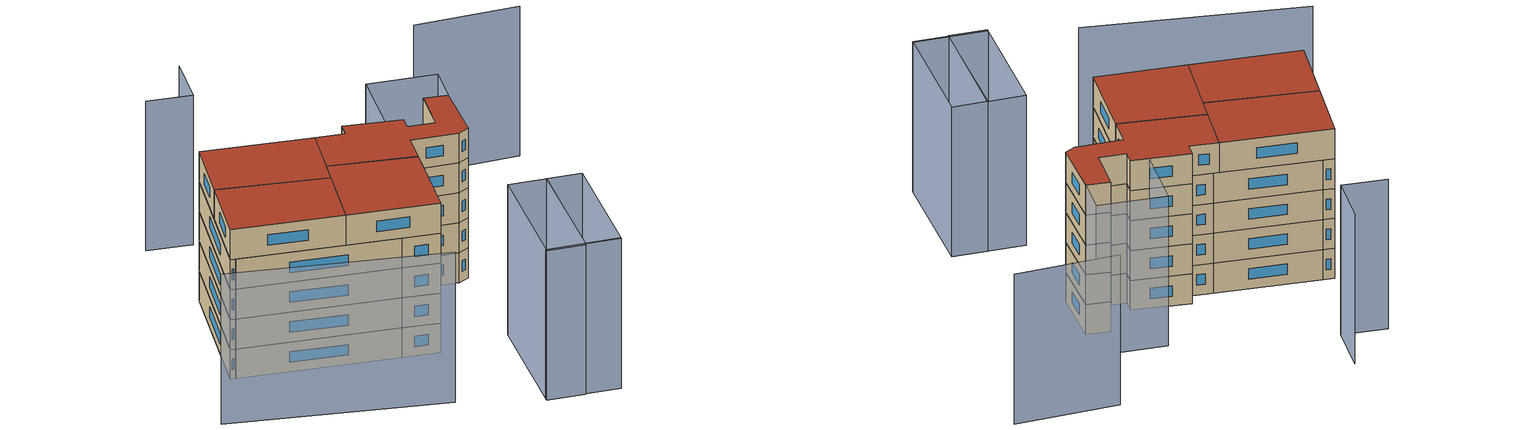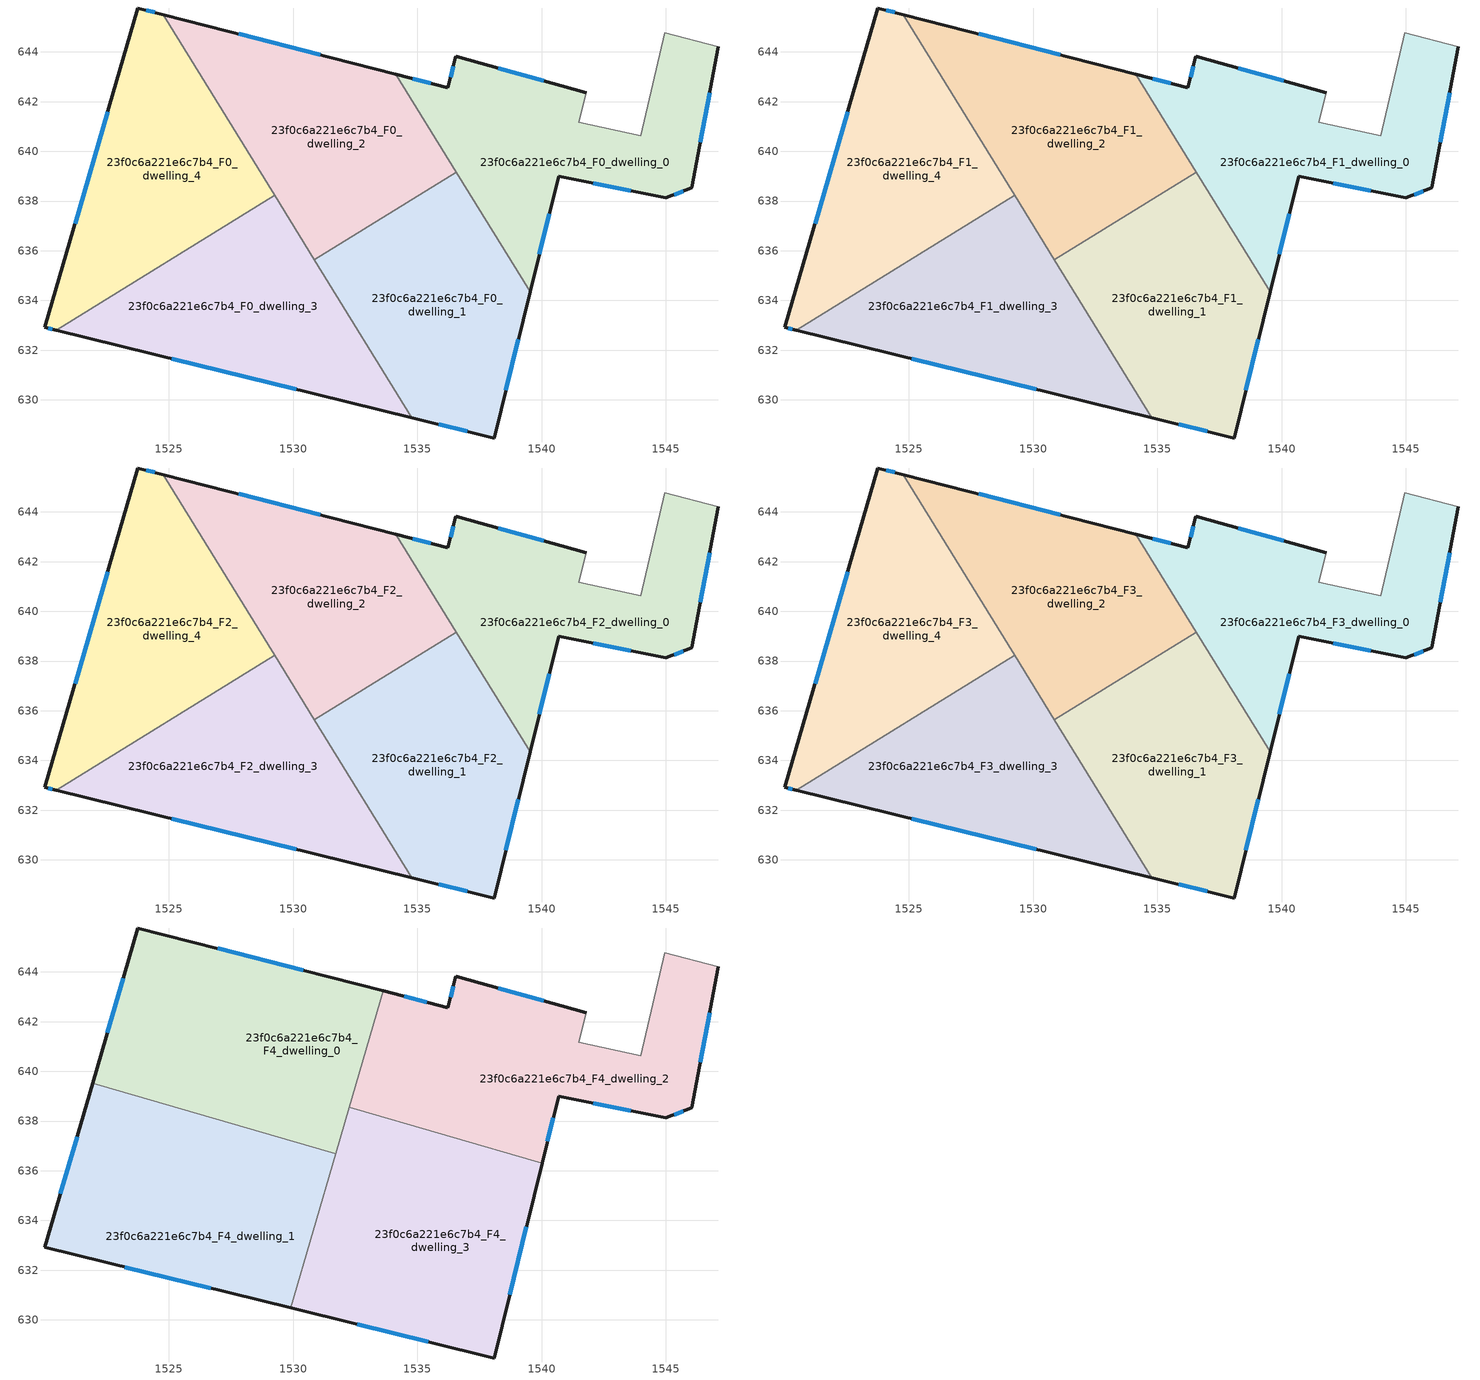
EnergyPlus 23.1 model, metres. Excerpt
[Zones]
23f0c6a221e6c7b4_F0_dwelling_0
 floor ground (EU_floor_Construction): 1547.11,644.2 1546.04,638.53 1544.99,638.13 1540.68,639.01 1539.54,634.35 1534.13,643.11 1536.23,642.57 1536.55,643.83 1541.8,642.36 1541.51,641.18 1543.99,640.62 1544.95,644.77 z0
 wall outside (EU_wall_Construction): 1539.54,634.35 1540.68,639.01 1544.99,638.13 1546.04,638.53 1547.11,644.2 / 1541.8,642.36 1536.55,643.83 1536.23,642.57 1534.13,643.11 z0:3
 wall adiabatic (EU_wall_Construction): 1547.11,644.2 1544.95,644.77 1543.99,640.62 1541.51,641.18 1541.8,642.36 z0:3
 wall to 23f0c6a221e6c7b4_F0_dwelling_1 (EU_wall_Construction): 1536.57,639.16 1539.54,634.35 z0:3
 wall to 23f0c6a221e6c7b4_F0_dwelling_2 (EU_wall_Construction): 1534.13,643.11 1536.56,639.16 z0:3
 window (EU_Window_Construction): 1546.39,640.37 1546.76,642.36 / 1545.33,638.26 1545.7,638.4 / 1542.08,638.72 1543.59,638.41 / 1539.91,635.86 1540.31,637.49 / 1535.55,642.74 1534.82,642.93 / 1536.45,643.42 1536.34,642.98 / 1540.09,642.84 1538.26,643.35 z0.98:2.02
23f0c6a221e6c7b4_F0_dwelling_1
 floor ground (EU_floor_Construction): 1536.56,639.16 1539.54,634.35 1538.09,628.47 1534.79,629.28 1530.86,635.64 z0
 wall outside (EU_wall_Construction): 1534.79,629.28 1538.09,628.47 1539.54,634.35 z0:3
 wall to 23f0c6a221e6c7b4_F0_dwelling_2 (EU_wall_Construction): 1536.56,639.16 1530.86,635.64 z0:3
 wall to 23f0c6a221e6c7b4_F0_dwelling_3 (EU_wall_Construction): 1530.86,635.64 1534.79,629.28 z0:3
 window (EU_Window_Construction): 1538.56,630.38 1539.07,632.43 / 1535.86,629.02 1537.02,628.73 z0.98:2.02
23f0c6a221e6c7b4_F0_dwelling_2
 floor ground (EU_floor_Construction): 1534.13,643.11 1536.56,639.16 1530.86,635.64 1524.78,645.5 z0
 wall outside (EU_wall_Construction): 1534.13,643.11 1524.78,645.5 z0:3
 wall to 23f0c6a221e6c7b4_F0_dwelling_4 (EU_wall_Construction): 1524.78,645.5 1529.26,638.23 z0:3
 wall to 23f0c6a221e6c7b4_F0_dwelling_3 (EU_wall_Construction): 1529.26,638.23 1530.86,635.65 z0:3
 window (EU_Window_Construction): 1531.09,643.89 1527.82,644.72 z0.98:2.02
23f0c6a221e6c7b4_F0_dwelling_3
 floor ground (EU_floor_Construction): 1529.26,638.23 1534.79,629.28 1520.47,632.81 z0
 wall outside (EU_wall_Construction): 1520.47,632.81 1534.79,629.28 z0:3
 wall to 23f0c6a221e6c7b4_F0_dwelling_4 (EU_wall_Construction): 1529.26,638.23 1520.47,632.81 z0:3
 window (EU_Window_Construction): 1525.12,631.66 1530.13,630.43 z0.98:2.02
23f0c6a221e6c7b4_F0_dwelling_4
 floor ground (EU_floor_Construction): 1524.78,645.5 1529.26,638.23 1520.47,632.81 1520.01,632.92 1523.75,645.77 z0
 wall outside (EU_wall_Construction): 1524.78,645.5 1523.75,645.77 1520.01,632.92 1520.47,632.81 z0:3
 window (EU_Window_Construction): 1520.16,632.88 1520.32,632.84 / 1522.54,641.59 1521.23,637.1 / 1524.44,645.59 1524.09,645.68 z0.98:2.02
23f0c6a221e6c7b4_F1_dwelling_0
 floor to 23f0c6a221e6c7b4_F0_dwelling_0 (EU_floor_Construction): 1547.11,644.2 1546.04,638.53 1544.99,638.13 1540.68,639.01 1539.54,634.35 1534.13,643.11 1536.23,642.57 1536.55,643.83 1541.8,642.36 1541.51,641.18 1543.99,640.62 1544.95,644.77 z3
 wall outside (EU_wall_Construction): 1539.54,634.35 1540.68,639.01 1544.99,638.13 1546.04,638.53 1547.11,644.2 / 1541.8,642.36 1536.55,643.83 1536.23,642.57 1534.13,643.11 z3:6
 wall adiabatic (EU_wall_Construction): 1547.11,644.2 1544.95,644.77 1543.99,640.62 1541.51,641.18 1541.8,642.36 z3:6
 wall to 23f0c6a221e6c7b4_F1_dwelling_1 (EU_wall_Construction): 1536.57,639.16 1539.54,634.35 z3:6
 wall to 23f0c6a221e6c7b4_F1_dwelling_2 (EU_wall_Construction): 1534.13,643.11 1536.56,639.16 z3:6
 window (EU_Window_Construction): 1546.39,640.37 1546.76,642.36 / 1545.33,638.26 1545.7,638.4 / 1542.08,638.72 1543.59,638.41 / 1539.91,635.86 1540.31,637.49 / 1535.55,642.74 1534.82,642.93 / 1536.45,643.42 1536.34,642.98 / 1540.09,642.84 1538.26,643.35 z3.98:5.02
23f0c6a221e6c7b4_F1_dwelling_1
 floor to 23f0c6a221e6c7b4_F0_dwelling_1 (EU_floor_Construction): 1536.56,639.16 1539.54,634.35 1538.09,628.47 1534.79,629.28 1530.86,635.64 z3
 wall outside (EU_wall_Construction): 1534.79,629.28 1538.09,628.47 1539.54,634.35 z3:6
 wall to 23f0c6a221e6c7b4_F1_dwelling_2 (EU_wall_Construction): 1536.56,639.16 1530.86,635.64 z3:6
 wall to 23f0c6a221e6c7b4_F1_dwelling_3 (EU_wall_Construction): 1530.86,635.64 1534.79,629.28 z3:6
 window (EU_Window_Construction): 1538.56,630.38 1539.07,632.43 / 1535.86,629.02 1537.02,628.73 z3.98:5.02
23f0c6a221e6c7b4_F1_dwelling_2
 floor to 23f0c6a221e6c7b4_F0_dwelling_2 (EU_floor_Construction): 1534.13,643.11 1536.56,639.16 1530.86,635.64 1524.78,645.5 z3
 wall outside (EU_wall_Construction): 1534.13,643.11 1524.78,645.5 z3:6
 wall to 23f0c6a221e6c7b4_F1_dwelling_4 (EU_wall_Construction): 1524.78,645.5 1529.26,638.23 z3:6
 wall to 23f0c6a221e6c7b4_F1_dwelling_3 (EU_wall_Construction): 1529.26,638.23 1530.86,635.65 z3:6
 window (EU_Window_Construction): 1531.09,643.89 1527.82,644.72 z3.98:5.02
23f0c6a221e6c7b4_F1_dwelling_3
 floor to 23f0c6a221e6c7b4_F0_dwelling_3 (EU_floor_Construction): 1529.26,638.23 1534.79,629.28 1520.47,632.81 z3
 wall outside (EU_wall_Construction): 1520.47,632.81 1534.79,629.28 z3:6
 wall to 23f0c6a221e6c7b4_F1_dwelling_4 (EU_wall_Construction): 1529.26,638.23 1520.47,632.81 z3:6
 window (EU_Window_Construction): 1525.12,631.66 1530.13,630.43 z3.98:5.02
23f0c6a221e6c7b4_F1_dwelling_4
 floor to 23f0c6a221e6c7b4_F0_dwelling_4 (EU_floor_Construction): 1524.78,645.5 1529.26,638.23 1520.47,632.81 1520.01,632.92 1523.75,645.77 z3
 wall outside (EU_wall_Construction): 1524.78,645.5 1523.75,645.77 1520.01,632.92 1520.47,632.81 z3:6
 window (EU_Window_Construction): 1520.16,632.88 1520.32,632.84 / 1522.54,641.59 1521.23,637.1 / 1524.44,645.59 1524.09,645.68 z3.98:5.02
23f0c6a221e6c7b4_F2_dwelling_0
 floor to 23f0c6a221e6c7b4_F1_dwelling_0 (EU_floor_Construction): 1547.11,644.2 1546.04,638.53 1544.99,638.13 1540.68,639.01 1539.54,634.35 1534.13,643.11 1536.23,642.57 1536.55,643.83 1541.8,642.36 1541.51,641.18 1543.99,640.62 1544.95,644.77 z6
 wall outside (EU_wall_Construction): 1539.54,634.35 1540.68,639.01 1544.99,638.13 1546.04,638.53 1547.11,644.2 / 1541.8,642.36 1536.55,643.83 1536.23,642.57 1534.13,643.11 z6:9
 wall adiabatic (EU_wall_Construction): 1547.11,644.2 1544.95,644.77 1543.99,640.62 1541.51,641.18 1541.8,642.36 z6:9
 wall to 23f0c6a221e6c7b4_F2_dwelling_1 (EU_wall_Construction): 1536.57,639.16 1539.54,634.35 z6:9
 wall to 23f0c6a221e6c7b4_F2_dwelling_2 (EU_wall_Construction): 1534.13,643.11 1536.56,639.16 z6:9
 window (EU_Window_Construction): 1546.39,640.37 1546.76,642.36 / 1545.33,638.26 1545.7,638.4 / 1542.08,638.72 1543.59,638.41 / 1539.91,635.86 1540.31,637.49 / 1535.55,642.74 1534.82,642.93 / 1536.45,643.42 1536.34,642.98 / 1540.09,642.84 1538.26,643.35 z6.98:8.02
23f0c6a221e6c7b4_F2_dwelling_1
 floor to 23f0c6a221e6c7b4_F1_dwelling_1 (EU_floor_Construction): 1536.56,639.16 1539.54,634.35 1538.09,628.47 1534.79,629.28 1530.86,635.64 z6
 wall outside (EU_wall_Construction): 1534.79,629.28 1538.09,628.47 1539.54,634.35 z6:9
 wall to 23f0c6a221e6c7b4_F2_dwelling_2 (EU_wall_Construction): 1536.56,639.16 1530.86,635.64 z6:9
 wall to 23f0c6a221e6c7b4_F2_dwelling_3 (EU_wall_Construction): 1530.86,635.64 1534.79,629.28 z6:9
 window (EU_Window_Construction): 1538.56,630.38 1539.07,632.43 / 1535.86,629.02 1537.02,628.73 z6.98:8.02
23f0c6a221e6c7b4_F2_dwelling_2
 floor to 23f0c6a221e6c7b4_F1_dwelling_2 (EU_floor_Construction): 1534.13,643.11 1536.56,639.16 1530.86,635.64 1524.78,645.5 z6
 wall outside (EU_wall_Construction): 1534.13,643.11 1524.78,645.5 z6:9
 wall to 23f0c6a221e6c7b4_F2_dwelling_4 (EU_wall_Construction): 1524.78,645.5 1529.26,638.23 z6:9
 wall to 23f0c6a221e6c7b4_F2_dwelling_3 (EU_wall_Construction): 1529.26,638.23 1530.86,635.65 z6:9
 window (EU_Window_Construction): 1531.09,643.89 1527.82,644.72 z6.98:8.02
23f0c6a221e6c7b4_F2_dwelling_3
 floor to 23f0c6a221e6c7b4_F1_dwelling_3 (EU_floor_Construction): 1529.26,638.23 1534.79,629.28 1520.47,632.81 z6
 wall outside (EU_wall_Construction): 1520.47,632.81 1534.79,629.28 z6:9
 wall to 23f0c6a221e6c7b4_F2_dwelling_4 (EU_wall_Construction): 1529.26,638.23 1520.47,632.81 z6:9
 window (EU_Window_Construction): 1525.12,631.66 1530.13,630.43 z6.98:8.02
23f0c6a221e6c7b4_F2_dwelling_4
 floor to 23f0c6a221e6c7b4_F1_dwelling_4 (EU_floor_Construction): 1524.78,645.5 1529.26,638.23 1520.47,632.81 1520.01,632.92 1523.75,645.77 z6
 wall outside (EU_wall_Construction): 1524.78,645.5 1523.75,645.77 1520.01,632.92 1520.47,632.81 z6:9
 window (EU_Window_Construction): 1520.16,632.88 1520.32,632.84 / 1522.54,641.59 1521.23,637.1 / 1524.44,645.59 1524.09,645.68 z6.98:8.02
23f0c6a221e6c7b4_F3_dwelling_0
 floor to 23f0c6a221e6c7b4_F2_dwelling_0 (EU_floor_Construction): 1547.11,644.2 1546.04,638.53 1544.99,638.13 1540.68,639.01 1539.54,634.35 1534.13,643.11 1536.23,642.57 1536.55,643.83 1541.8,642.36 1541.51,641.18 1543.99,640.62 1544.95,644.77 z9
 wall outside (EU_wall_Construction): 1539.54,634.35 1540.68,639.01 1544.99,638.13 1546.04,638.53 1547.11,644.2 / 1541.8,642.36 1536.55,643.83 1536.23,642.57 1534.13,643.11 z9:12
 wall adiabatic (EU_wall_Construction): 1547.11,644.2 1544.95,644.77 1543.99,640.62 1541.51,641.18 1541.8,642.36 z9:12
 wall to 23f0c6a221e6c7b4_F3_dwelling_1 (EU_wall_Construction): 1536.57,639.16 1539.54,634.35 z9:12
 wall to 23f0c6a221e6c7b4_F3_dwelling_2 (EU_wall_Construction): 1534.13,643.11 1536.56,639.16 z9:12
 window (EU_Window_Construction): 1546.39,640.37 1546.76,642.36 / 1545.33,638.26 1545.7,638.4 / 1542.08,638.72 1543.59,638.41 / 1539.91,635.86 1540.31,637.49 / 1535.55,642.74 1534.82,642.93 / 1536.45,643.42 1536.34,642.98 / 1540.09,642.84 1538.26,643.35 z9.98:11.02
23f0c6a221e6c7b4_F3_dwelling_1
 floor to 23f0c6a221e6c7b4_F2_dwelling_1 (EU_floor_Construction): 1536.56,639.16 1539.54,634.35 1538.09,628.47 1534.79,629.28 1530.86,635.64 z9
 wall outside (EU_wall_Construction): 1534.79,629.28 1538.09,628.47 1539.54,634.35 z9:12
 wall to 23f0c6a221e6c7b4_F3_dwelling_2 (EU_wall_Construction): 1536.56,639.16 1530.86,635.64 z9:12
 wall to 23f0c6a221e6c7b4_F3_dwelling_3 (EU_wall_Construction): 1530.86,635.64 1534.79,629.28 z9:12
 window (EU_Window_Construction): 1538.56,630.38 1539.07,632.43 / 1535.86,629.02 1537.02,628.73 z9.98:11.02
23f0c6a221e6c7b4_F3_dwelling_2
 floor to 23f0c6a221e6c7b4_F2_dwelling_2 (EU_floor_Construction): 1534.13,643.11 1536.56,639.16 1530.86,635.64 1524.78,645.5 z9
 wall outside (EU_wall_Construction): 1534.13,643.11 1524.78,645.5 z9:12
 wall to 23f0c6a221e6c7b4_F3_dwelling_4 (EU_wall_Construction): 1524.78,645.5 1529.26,638.23 z9:12
 wall to 23f0c6a221e6c7b4_F3_dwelling_3 (EU_wall_Construction): 1529.26,638.23 1530.86,635.65 z9:12
 window (EU_Window_Construction): 1531.09,643.89 1527.82,644.72 z9.98:11.02
23f0c6a221e6c7b4_F3_dwelling_3
 floor to 23f0c6a221e6c7b4_F2_dwelling_3 (EU_floor_Construction): 1529.26,638.23 1534.79,629.28 1520.47,632.81 z9
 wall outside (EU_wall_Construction): 1520.47,632.81 1534.79,629.28 z9:12
 wall to 23f0c6a221e6c7b4_F3_dwelling_4 (EU_wall_Construction): 1529.26,638.23 1520.47,632.81 z9:12
 window (EU_Window_Construction): 1525.12,631.66 1530.13,630.43 z9.98:11.02
23f0c6a221e6c7b4_F3_dwelling_4
 floor to 23f0c6a221e6c7b4_F2_dwelling_4 (EU_floor_Construction): 1524.78,645.5 1529.26,638.23 1520.47,632.81 1520.01,632.92 1523.75,645.77 z9
 wall outside (EU_wall_Construction): 1524.78,645.5 1523.75,645.77 1520.01,632.92 1520.47,632.81 z9:12
 window (EU_Window_Construction): 1520.16,632.88 1520.32,632.84 / 1522.54,641.59 1521.23,637.1 / 1524.44,645.59 1524.09,645.68 z9.98:11.02
23f0c6a221e6c7b4_F4_dwelling_0
 floor to 23f0c6a221e6c7b4_F3_dwelling_2 (EU_floor_Construction): 1533.63,643.23 1531.72,636.68 1529.9,637.21 1524.78,645.5 z12
 floor to 23f0c6a221e6c7b4_F3_dwelling_4 (EU_floor_Construction): 1524.78,645.5 1529.26,638.23 1528.34,637.66 1521.94,639.52 1523.75,645.77 z12
 floor to 23f0c6a221e6c7b4_F3_dwelling_3 (EU_floor_Construction): 1529.26,638.23 1529.9,637.21 1528.34,637.66 z12
 wall outside (EU_wall_Construction): 1533.63,643.23 1523.75,645.77 1521.94,639.52 z12:15
 wall to 23f0c6a221e6c7b4_F4_dwelling_1 (EU_wall_Construction): 1521.94,639.52 1531.72,636.68 z12:15
 wall to 23f0c6a221e6c7b4_F4_dwelling_2 (EU_wall_Construction): 1532.27,638.56 1533.63,643.23 z12:15
 wall to 23f0c6a221e6c7b4_F4_dwelling_3 (EU_wall_Construction): 1531.72,636.68 1532.27,638.56 z12:15
 window (EU_Window_Construction): 1523.16,643.74 1522.53,641.55 / 1530.42,644.06 1526.97,644.94 z12.98:14.02
 roof outside (EU_roof_Construction): 1531.72,636.68 1533.63,643.23 1523.75,645.77 1521.94,639.52 z15
23f0c6a221e6c7b4_F4_dwelling_1
 floor to 23f0c6a221e6c7b4_F3_dwelling_3 (EU_floor_Construction): 1529.9,637.21 1531.24,635.03 1529.92,630.48 1520.47,632.81 1528.34,637.66 z12
 floor to 23f0c6a221e6c7b4_F3_dwelling_4 (EU_floor_Construction): 1528.34,637.66 1520.47,632.81 1520.01,632.92 1521.94,639.52 z12
 floor to 23f0c6a221e6c7b4_F3_dwelling_1 (EU_floor_Construction): 1531.54,636.07 1531.24,635.03 1530.86,635.65 z12
 floor to 23f0c6a221e6c7b4_F3_dwelling_2 (EU_floor_Construction): 1531.72,636.68 1531.54,636.07 1530.86,635.65 1529.9,637.21 z12
 wall outside (EU_wall_Construction): 1521.94,639.52 1520.01,632.92 1529.92,630.48 z12:15
 wall to 23f0c6a221e6c7b4_F4_dwelling_3 (EU_wall_Construction): 1529.92,630.48 1531.72,636.68 z12:15
 window (EU_Window_Construction): 1523.23,632.13 1526.7,631.27 / 1521.31,637.38 1520.64,635.07 z12.98:14.02
 roof outside (EU_roof_Construction): 1529.92,630.48 1531.72,636.68 1521.94,639.52 1520.01,632.92 z15
23f0c6a221e6c7b4_F4_dwelling_2
 floor to 23f0c6a221e6c7b4_F3_dwelling_0 (EU_floor_Construction): 1547.11,644.2 1546.04,638.53 1544.99,638.13 1540.68,639.01 1540.02,636.3 1537.96,636.9 1534.13,643.1 1536.23,642.57 1536.55,643.83 1541.8,642.36 1541.51,641.18 1543.99,640.62 1544.95,644.77 z12
 floor to 23f0c6a221e6c7b4_F3_dwelling_2 (EU_floor_Construction): 1534.13,643.1 1536.56,639.16 1534.52,637.9 1532.27,638.56 1533.63,643.23 z12
 floor to 23f0c6a221e6c7b4_F3_dwelling_1 (EU_floor_Construction): 1536.56,639.16 1537.96,636.9 1534.52,637.9 z12
 wall outside (EU_wall_Construction): 1540.02,636.3 1540.68,639.01 1544.99,638.13 1546.04,638.53 1547.11,644.2 / 1541.8,642.36 1536.55,643.83 1536.23,642.57 1533.63,643.23 z12:15
 wall adiabatic (EU_wall_Construction): 1547.11,644.2 1544.95,644.77 1543.99,640.62 1541.51,641.18 1541.8,642.36 z12:15
 wall to 23f0c6a221e6c7b4_F4_dwelling_3 (EU_wall_Construction): 1532.27,638.56 1540.02,636.3 z12:15
 window (EU_Window_Construction): 1545.33,638.26 1545.7,638.4 / 1542.08,638.72 1543.59,638.41 / 1540.23,637.18 1540.47,638.13 / 1535.39,642.78 1534.48,643.02 / 1536.45,643.42 1536.34,642.98 / 1540.09,642.84 1538.26,643.35 / 1546.39,640.37 1546.76,642.36 z12.98:14.02
 roof outside (EU_roof_Construction): 1546.04,638.53 1547.11,644.2 1544.95,644.77 1543.99,640.62 1541.51,641.18 1541.8,642.36 1536.55,643.83 1536.23,642.57 1533.63,643.23 1532.27,638.56 1540.02,636.3 1540.68,639.01 1544.99,638.13 z15
23f0c6a221e6c7b4_F4_dwelling_3
 floor to 23f0c6a221e6c7b4_F3_dwelling_1 (EU_floor_Construction): 1537.96,636.9 1539.54,634.35 1538.09,628.47 1534.78,629.28 1531.24,635.03 1531.54,636.07 1534.52,637.9 z12
 floor to 23f0c6a221e6c7b4_F3_dwelling_0 (EU_floor_Construction): 1540.02,636.3 1539.54,634.35 1537.96,636.9 z12
 floor to 23f0c6a221e6c7b4_F3_dwelling_2 (EU_floor_Construction): 1534.52,637.9 1531.54,636.07 1532.27,638.56 z12
 floor to 23f0c6a221e6c7b4_F3_dwelling_3 (EU_floor_Construction): 1531.24,635.03 1534.78,629.28 1529.92,630.48 z12
 wall outside (EU_wall_Construction): 1529.92,630.48 1538.09,628.47 1540.02,636.3 z12:15
 window (EU_Window_Construction): 1538.72,631.02 1539.39,633.76 / 1532.58,629.83 1535.43,629.12 z12.98:14.02
 roof outside (EU_roof_Construction): 1538.09,628.47 1540.02,636.3 1532.27,638.56 1529.92,630.48 z15
shading: 1542.49,617.38 1549.06,616.12 / 1515.87,626.7 1535.37,620.59 / 1528.89,659.26 1527.68,654.41 / 1527.68,654.41 1523.59,655.42 / 1559.5,654.56 1549.9,655.95 / 1545.94,616.62 1548.04,627.86 / 1548.04,627.86 1551.21,627.27 / 1551.21,627.27 1549.12,616.03 / 1549.12,616.03 1545.94,616.62 / 1544.62,628.52 1548.09,627.85 / 1548.09,627.85 1545.92,616.52 / 1545.92,616.52 1542.45,617.19 / 1542.45,617.19 1544.62,628.52 / 1539.92,641.54 1541.67,649.13 / 1541.67,649.13 1547.91,647.69 / 1547.91,647.69 1546.16,640.1 / 1546.16,640.1 1539.92,641.54 z0:15
[Building]
EU S2 Campaign: North Axis=0; Terrain=City; Solar Distribution=FullExterior
[Site:Location]
Bologna: Latitude=44.5; Longitude=11.25; Time Zone=1; Elevation=37
[SizingPeriod:WeatherFileDays]
AnnualSizingPeriod: Begin Month=1; Begin Day of Month=1; End Month=12; End Day of Month=31; Day of Week for Start Day=Monday; Use Weather File Daylight Saving Period=No; Use Weather File Rain and Snow Indicators=No
[MATERIAL]
EU_InternalMass_Material: Roughness=MediumRough; Thickness=0.1; Conductivity=1; Density=1800; Specific Heat=900; Thermal Absorptance=0.9; Solar Absorptance=0.7; Visible Absorptance=0.7
[MATERIAL:NOMASS] Roughness=MediumRough; Thermal Absorptance=0.9; Solar Absorptance=0.7; Visible Absorptance=0.7
Name | Thermal Resistance
EU_wall_NoMass | 0.905828
EU_roof_NoMass | 0.37593
EU_floor_NoMass | 0.67114
[WINDOWMATERIAL:SIMPLEGLAZINGSYSTEM]
EU_Window_SimpleGlazing: UFactor=4.52486; Solar Heat Gain Coefficient=0.85; Visible Transmittance=0.85
[CONSTRUCTION]
EU_wall_Construction: EU_wall_NoMass
EU_roof_Construction: EU_roof_NoMass
EU_floor_Construction: EU_floor_NoMass
EU_Window_Construction: EU_Window_SimpleGlazing
EU_InternalMass_Construction: EU_InternalMass_Material
[ZONE] Type=1; Multiplier=1; Ceiling Height=autocalculate; Floor Area=autocalculate; Part of Total Floor Area=Yes
Name | Volume
23f0c6a221e6c7b4_F0_dwelling_0; 23f0c6a221e6c7b4_F1_dwelling_0; 23f0c6a221e6c7b4_F2_dwelling_0; 23f0c6a221e6c7b4_F3_dwelling_0 | 163.052
23f0c6a221e6c7b4_F4_dwelling_0 | 203.807
23f0c6a221e6c7b4_F0_dwelling_1; 23f0c6a221e6c7b4_F1_dwelling_1; 23f0c6a221e6c7b4_F2_dwelling_1; 23f0c6a221e6c7b4_F3_dwelling_1 | 163.051
23f0c6a221e6c7b4_F4_dwelling_1 | 203.82
23f0c6a221e6c7b4_F0_dwelling_2; 23f0c6a221e6c7b4_F1_dwelling_2; 23f0c6a221e6c7b4_F2_dwelling_2; 23f0c6a221e6c7b4_F3_dwelling_2 | 163.032
23f0c6a221e6c7b4_F4_dwelling_2 | 203.804
23f0c6a221e6c7b4_F0_dwelling_3; 23f0c6a221e6c7b4_F1_dwelling_3; 23f0c6a221e6c7b4_F2_dwelling_3; 23f0c6a221e6c7b4_F3_dwelling_3 | 163.07
23f0c6a221e6c7b4_F4_dwelling_3 | 203.818
23f0c6a221e6c7b4_F0_dwelling_4; 23f0c6a221e6c7b4_F1_dwelling_4; 23f0c6a221e6c7b4_F2_dwelling_4; 23f0c6a221e6c7b4_F3_dwelling_4 | 163.065
[INTERNALMASS] Construction=EU_InternalMass_Construction
Name | Zone or ZoneList | Surface Area
23f0c6a221e6c7b4_F0_dwelling_0_EU_InternalMass | 23f0c6a221e6c7b4_F0_dwelling_0 | 54.3504
23f0c6a221e6c7b4_F0_dwelling_1_EU_InternalMass | 23f0c6a221e6c7b4_F0_dwelling_1 | 54.3512
23f0c6a221e6c7b4_F0_dwelling_2_EU_InternalMass | 23f0c6a221e6c7b4_F0_dwelling_2 | 54.3449
23f0c6a221e6c7b4_F0_dwelling_3_EU_InternalMass | 23f0c6a221e6c7b4_F0_dwelling_3 | 54.3526
23f0c6a221e6c7b4_F0_dwelling_4_EU_InternalMass | 23f0c6a221e6c7b4_F0_dwelling_4 | 54.3551
23f0c6a221e6c7b4_F1_dwelling_0_EU_InternalMass | 23f0c6a221e6c7b4_F1_dwelling_0 | 54.3504
23f0c6a221e6c7b4_F1_dwelling_1_EU_InternalMass | 23f0c6a221e6c7b4_F1_dwelling_1 | 54.3512
23f0c6a221e6c7b4_F1_dwelling_2_EU_InternalMass | 23f0c6a221e6c7b4_F1_dwelling_2 | 54.3449
23f0c6a221e6c7b4_F1_dwelling_3_EU_InternalMass | 23f0c6a221e6c7b4_F1_dwelling_3 | 54.3526
23f0c6a221e6c7b4_F1_dwelling_4_EU_InternalMass | 23f0c6a221e6c7b4_F1_dwelling_4 | 54.3551
23f0c6a221e6c7b4_F2_dwelling_0_EU_InternalMass | 23f0c6a221e6c7b4_F2_dwelling_0 | 54.3504
23f0c6a221e6c7b4_F2_dwelling_1_EU_InternalMass | 23f0c6a221e6c7b4_F2_dwelling_1 | 54.3512
23f0c6a221e6c7b4_F2_dwelling_2_EU_InternalMass | 23f0c6a221e6c7b4_F2_dwelling_2 | 54.3449
23f0c6a221e6c7b4_F2_dwelling_3_EU_InternalMass | 23f0c6a221e6c7b4_F2_dwelling_3 | 54.3526
23f0c6a221e6c7b4_F2_dwelling_4_EU_InternalMass | 23f0c6a221e6c7b4_F2_dwelling_4 | 54.3551
23f0c6a221e6c7b4_F3_dwelling_0_EU_InternalMass | 23f0c6a221e6c7b4_F3_dwelling_0 | 54.3504
23f0c6a221e6c7b4_F3_dwelling_1_EU_InternalMass | 23f0c6a221e6c7b4_F3_dwelling_1 | 54.3512
23f0c6a221e6c7b4_F3_dwelling_2_EU_InternalMass | 23f0c6a221e6c7b4_F3_dwelling_2 | 54.3449
23f0c6a221e6c7b4_F3_dwelling_3_EU_InternalMass | 23f0c6a221e6c7b4_F3_dwelling_3 | 54.3526
23f0c6a221e6c7b4_F3_dwelling_4_EU_InternalMass | 23f0c6a221e6c7b4_F3_dwelling_4 | 54.3551
23f0c6a221e6c7b4_F4_dwelling_0_EU_InternalMass | 23f0c6a221e6c7b4_F4_dwelling_0 | 67.9357
23f0c6a221e6c7b4_F4_dwelling_1_EU_InternalMass | 23f0c6a221e6c7b4_F4_dwelling_1 | 67.9399
23f0c6a221e6c7b4_F4_dwelling_2_EU_InternalMass | 23f0c6a221e6c7b4_F4_dwelling_2 | 67.9344
23f0c6a221e6c7b4_F4_dwelling_3_EU_InternalMass | 23f0c6a221e6c7b4_F4_dwelling_3 | 67.9392
[OTHEREQUIPMENT] Fuel Type=Electricity; Design Level Calculation Method=Watts/Area; Power per Zone Floor Area=1; Fraction Latent=0; Fraction Radiant=0; Fraction Lost=0; Carbon Dioxide Generation Rate=0; EndUse Subcategory=EU_Step8_InternalGains
Name | Zone or ZoneList or Space or SpaceList | Schedule
EU_Step8_InternalGain_23f0c6a221e6c7b4_F0_dwelling_0_f000 | 23f0c6a221e6c7b4_F0_dwelling_0 | EU_Step8_GainSchedule_23f0c6a221e6c7b4_F0_dwelling_0_f000
EU_Step8_InternalGain_23f0c6a221e6c7b4_F0_dwelling_1_f000 | 23f0c6a221e6c7b4_F0_dwelling_1 | EU_Step8_GainSchedule_23f0c6a221e6c7b4_F0_dwelling_1_f000
EU_Step8_InternalGain_23f0c6a221e6c7b4_F0_dwelling_2_f000 | 23f0c6a221e6c7b4_F0_dwelling_2 | EU_Step8_GainSchedule_23f0c6a221e6c7b4_F0_dwelling_2_f000
EU_Step8_InternalGain_23f0c6a221e6c7b4_F0_dwelling_3_f000 | 23f0c6a221e6c7b4_F0_dwelling_3 | EU_Step8_GainSchedule_23f0c6a221e6c7b4_F0_dwelling_3_f000
EU_Step8_InternalGain_23f0c6a221e6c7b4_F0_dwelling_4_f000 | 23f0c6a221e6c7b4_F0_dwelling_4 | EU_Step8_GainSchedule_23f0c6a221e6c7b4_F0_dwelling_4_f000
EU_Step8_InternalGain_23f0c6a221e6c7b4_F1_dwelling_0_f000 | 23f0c6a221e6c7b4_F1_dwelling_0 | EU_Step8_GainSchedule_23f0c6a221e6c7b4_F1_dwelling_0_f000
EU_Step8_InternalGain_23f0c6a221e6c7b4_F1_dwelling_1_f000 | 23f0c6a221e6c7b4_F1_dwelling_1 | EU_Step8_GainSchedule_23f0c6a221e6c7b4_F1_dwelling_1_f000
EU_Step8_InternalGain_23f0c6a221e6c7b4_F1_dwelling_2_f000 | 23f0c6a221e6c7b4_F1_dwelling_2 | EU_Step8_GainSchedule_23f0c6a221e6c7b4_F1_dwelling_2_f000
EU_Step8_InternalGain_23f0c6a221e6c7b4_F1_dwelling_3_f000 | 23f0c6a221e6c7b4_F1_dwelling_3 | EU_Step8_GainSchedule_23f0c6a221e6c7b4_F1_dwelling_3_f000
EU_Step8_InternalGain_23f0c6a221e6c7b4_F1_dwelling_4_f000 | 23f0c6a221e6c7b4_F1_dwelling_4 | EU_Step8_GainSchedule_23f0c6a221e6c7b4_F1_dwelling_4_f000
EU_Step8_InternalGain_23f0c6a221e6c7b4_F2_dwelling_0_f000 | 23f0c6a221e6c7b4_F2_dwelling_0 | EU_Step8_GainSchedule_23f0c6a221e6c7b4_F2_dwelling_0_f000
EU_Step8_InternalGain_23f0c6a221e6c7b4_F2_dwelling_1_f000 | 23f0c6a221e6c7b4_F2_dwelling_1 | EU_Step8_GainSchedule_23f0c6a221e6c7b4_F2_dwelling_1_f000
EU_Step8_InternalGain_23f0c6a221e6c7b4_F2_dwelling_2_f000 | 23f0c6a221e6c7b4_F2_dwelling_2 | EU_Step8_GainSchedule_23f0c6a221e6c7b4_F2_dwelling_2_f000
EU_Step8_InternalGain_23f0c6a221e6c7b4_F2_dwelling_3_f000 | 23f0c6a221e6c7b4_F2_dwelling_3 | EU_Step8_GainSchedule_23f0c6a221e6c7b4_F2_dwelling_3_f000
EU_Step8_InternalGain_23f0c6a221e6c7b4_F2_dwelling_4_f000 | 23f0c6a221e6c7b4_F2_dwelling_4 | EU_Step8_GainSchedule_23f0c6a221e6c7b4_F2_dwelling_4_f000
EU_Step8_InternalGain_23f0c6a221e6c7b4_F3_dwelling_0_f000 | 23f0c6a221e6c7b4_F3_dwelling_0 | EU_Step8_GainSchedule_23f0c6a221e6c7b4_F3_dwelling_0_f000
EU_Step8_InternalGain_23f0c6a221e6c7b4_F3_dwelling_1_f000 | 23f0c6a221e6c7b4_F3_dwelling_1 | EU_Step8_GainSchedule_23f0c6a221e6c7b4_F3_dwelling_1_f000
EU_Step8_InternalGain_23f0c6a221e6c7b4_F3_dwelling_2_f000 | 23f0c6a221e6c7b4_F3_dwelling_2 | EU_Step8_GainSchedule_23f0c6a221e6c7b4_F3_dwelling_2_f000
EU_Step8_InternalGain_23f0c6a221e6c7b4_F3_dwelling_3_f000 | 23f0c6a221e6c7b4_F3_dwelling_3 | EU_Step8_GainSchedule_23f0c6a221e6c7b4_F3_dwelling_3_f000
EU_Step8_InternalGain_23f0c6a221e6c7b4_F3_dwelling_4_f000 | 23f0c6a221e6c7b4_F3_dwelling_4 | EU_Step8_GainSchedule_23f0c6a221e6c7b4_F3_dwelling_4_f000
EU_Step8_InternalGain_23f0c6a221e6c7b4_F4_dwelling_0_f000 | 23f0c6a221e6c7b4_F4_dwelling_0 | EU_Step8_GainSchedule_23f0c6a221e6c7b4_F4_dwelling_0_f000
EU_Step8_InternalGain_23f0c6a221e6c7b4_F4_dwelling_1_f000 | 23f0c6a221e6c7b4_F4_dwelling_1 | EU_Step8_GainSchedule_23f0c6a221e6c7b4_F4_dwelling_1_f000
EU_Step8_InternalGain_23f0c6a221e6c7b4_F4_dwelling_2_f000 | 23f0c6a221e6c7b4_F4_dwelling_2 | EU_Step8_GainSchedule_23f0c6a221e6c7b4_F4_dwelling_2_f000
EU_Step8_InternalGain_23f0c6a221e6c7b4_F4_dwelling_3_f000 | 23f0c6a221e6c7b4_F4_dwelling_3 | EU_Step8_GainSchedule_23f0c6a221e6c7b4_F4_dwelling_3_f000
[ZONEVENTILATION:DESIGNFLOWRATE] Schedule=EU_AlwaysOn; Design Flow Rate Calculation Method=AirChanges/Hour; Air Changes per Hour=0.73129; Ventilation Type=Natural; Fan Pressure Rise=0; Fan Total Efficiency=1; Constant Term Coefficient=1; Temperature Term Coefficient=0; Velocity Term Coefficient=0; Velocity Squared Term Coefficient=0; Minimum Indoor Temperature=-100; Maximum Indoor Temperature=100; Delta Temperature=-100; Minimum Outdoor Temperature=-100; Maximum Outdoor Temperature=100; Maximum Wind Speed=40
Name | Zone or ZoneList or Space or SpaceList
EU_ConstantAir_23f0c6a221e6c7b4_F0_dwelling_0 | 23f0c6a221e6c7b4_F0_dwelling_0
EU_ConstantAir_23f0c6a221e6c7b4_F0_dwelling_1 | 23f0c6a221e6c7b4_F0_dwelling_1
EU_ConstantAir_23f0c6a221e6c7b4_F0_dwelling_2 | 23f0c6a221e6c7b4_F0_dwelling_2
EU_ConstantAir_23f0c6a221e6c7b4_F0_dwelling_3 | 23f0c6a221e6c7b4_F0_dwelling_3
EU_ConstantAir_23f0c6a221e6c7b4_F0_dwelling_4 | 23f0c6a221e6c7b4_F0_dwelling_4
EU_ConstantAir_23f0c6a221e6c7b4_F1_dwelling_0 | 23f0c6a221e6c7b4_F1_dwelling_0
EU_ConstantAir_23f0c6a221e6c7b4_F1_dwelling_1 | 23f0c6a221e6c7b4_F1_dwelling_1
EU_ConstantAir_23f0c6a221e6c7b4_F1_dwelling_2 | 23f0c6a221e6c7b4_F1_dwelling_2
EU_ConstantAir_23f0c6a221e6c7b4_F1_dwelling_3 | 23f0c6a221e6c7b4_F1_dwelling_3
EU_ConstantAir_23f0c6a221e6c7b4_F1_dwelling_4 | 23f0c6a221e6c7b4_F1_dwelling_4
EU_ConstantAir_23f0c6a221e6c7b4_F2_dwelling_0 | 23f0c6a221e6c7b4_F2_dwelling_0
EU_ConstantAir_23f0c6a221e6c7b4_F2_dwelling_1 | 23f0c6a221e6c7b4_F2_dwelling_1
EU_ConstantAir_23f0c6a221e6c7b4_F2_dwelling_2 | 23f0c6a221e6c7b4_F2_dwelling_2
EU_ConstantAir_23f0c6a221e6c7b4_F2_dwelling_3 | 23f0c6a221e6c7b4_F2_dwelling_3
EU_ConstantAir_23f0c6a221e6c7b4_F2_dwelling_4 | 23f0c6a221e6c7b4_F2_dwelling_4
EU_ConstantAir_23f0c6a221e6c7b4_F3_dwelling_0 | 23f0c6a221e6c7b4_F3_dwelling_0
EU_ConstantAir_23f0c6a221e6c7b4_F3_dwelling_1 | 23f0c6a221e6c7b4_F3_dwelling_1
EU_ConstantAir_23f0c6a221e6c7b4_F3_dwelling_2 | 23f0c6a221e6c7b4_F3_dwelling_2
EU_ConstantAir_23f0c6a221e6c7b4_F3_dwelling_3 | 23f0c6a221e6c7b4_F3_dwelling_3
EU_ConstantAir_23f0c6a221e6c7b4_F3_dwelling_4 | 23f0c6a221e6c7b4_F3_dwelling_4
EU_ConstantAir_23f0c6a221e6c7b4_F4_dwelling_0 | 23f0c6a221e6c7b4_F4_dwelling_0
EU_ConstantAir_23f0c6a221e6c7b4_F4_dwelling_1 | 23f0c6a221e6c7b4_F4_dwelling_1
EU_ConstantAir_23f0c6a221e6c7b4_F4_dwelling_2 | 23f0c6a221e6c7b4_F4_dwelling_2
EU_ConstantAir_23f0c6a221e6c7b4_F4_dwelling_3 | 23f0c6a221e6c7b4_F4_dwelling_3
[HVACTEMPLATE:THERMOSTAT] Constant Heating Setpoint=20; Constant Cooling Setpoint=50
EU_HeatOnly_23f0c6a221e6c7b4_F0_dwelling_0; EU_HeatOnly_23f0c6a221e6c7b4_F0_dwelling_1; EU_HeatOnly_23f0c6a221e6c7b4_F0_dwelling_2; EU_HeatOnly_23f0c6a221e6c7b4_F0_dwelling_3; EU_HeatOnly_23f0c6a221e6c7b4_F0_dwelling_4; EU_HeatOnly_23f0c6a221e6c7b4_F1_dwelling_0; EU_HeatOnly_23f0c6a221e6c7b4_F1_dwelling_1; EU_HeatOnly_23f0c6a221e6c7b4_F1_dwelling_2; EU_HeatOnly_23f0c6a221e6c7b4_F1_dwelling_3; EU_HeatOnly_23f0c6a221e6c7b4_F1_dwelling_4; EU_HeatOnly_23f0c6a221e6c7b4_F2_dwelling_0; EU_HeatOnly_23f0c6a221e6c7b4_F2_dwelling_1; EU_HeatOnly_23f0c6a221e6c7b4_F2_dwelling_2; EU_HeatOnly_23f0c6a221e6c7b4_F2_dwelling_3; EU_HeatOnly_23f0c6a221e6c7b4_F2_dwelling_4; EU_HeatOnly_23f0c6a221e6c7b4_F3_dwelling_0; EU_HeatOnly_23f0c6a221e6c7b4_F3_dwelling_1; EU_HeatOnly_23f0c6a221e6c7b4_F3_dwelling_2; EU_HeatOnly_23f0c6a221e6c7b4_F3_dwelling_3; EU_HeatOnly_23f0c6a221e6c7b4_F3_dwelling_4; EU_HeatOnly_23f0c6a221e6c7b4_F4_dwelling_0; EU_HeatOnly_23f0c6a221e6c7b4_F4_dwelling_1; EU_HeatOnly_23f0c6a221e6c7b4_F4_dwelling_2; EU_HeatOnly_23f0c6a221e6c7b4_F4_dwelling_3
[HVACTEMPLATE:ZONE:IDEALLOADSAIRSYSTEM] System Availability Schedule=EU_AlwaysOn; Maximum Heating Supply Air Temperature=50; Minimum Cooling Supply Air Temperature=13; Maximum Heating Supply Air Humidity Ratio=0.0156; Minimum Cooling Supply Air Humidity Ratio=0.0077; Heating Limit=NoLimit; Cooling Limit=NoLimit; Heating Availability Schedule=EU_AlwaysOn; Cooling Availability Schedule=EU_CoolingOff; Dehumidification Control Type=ConstantSensibleHeatRatio; Cooling Sensible Heat Ratio=0.7; Dehumidification Setpoint=60; Humidification Control Type=None; Humidification Setpoint=30; Outdoor Air Method=None; Outdoor Air Flow Rate per Person=0.00944; Outdoor Air Flow Rate per Zone Floor Area=0; Outdoor Air Flow Rate per Zone=0; Demand Controlled Ventilation Type=None; Outdoor Air Economizer Type=NoEconomizer; Heat Recovery Type=None; Sensible Heat Recovery Effectiveness=0.7; Latent Heat Recovery Effectiveness=0.65
Name | Template Thermostat
23f0c6a221e6c7b4_F0_dwelling_0 | EU_HeatOnly_23f0c6a221e6c7b4_F0_dwelling_0
23f0c6a221e6c7b4_F0_dwelling_1 | EU_HeatOnly_23f0c6a221e6c7b4_F0_dwelling_1
23f0c6a221e6c7b4_F0_dwelling_2 | EU_HeatOnly_23f0c6a221e6c7b4_F0_dwelling_2
23f0c6a221e6c7b4_F0_dwelling_3 | EU_HeatOnly_23f0c6a221e6c7b4_F0_dwelling_3
23f0c6a221e6c7b4_F0_dwelling_4 | EU_HeatOnly_23f0c6a221e6c7b4_F0_dwelling_4
23f0c6a221e6c7b4_F1_dwelling_0 | EU_HeatOnly_23f0c6a221e6c7b4_F1_dwelling_0
23f0c6a221e6c7b4_F1_dwelling_1 | EU_HeatOnly_23f0c6a221e6c7b4_F1_dwelling_1
23f0c6a221e6c7b4_F1_dwelling_2 | EU_HeatOnly_23f0c6a221e6c7b4_F1_dwelling_2
23f0c6a221e6c7b4_F1_dwelling_3 | EU_HeatOnly_23f0c6a221e6c7b4_F1_dwelling_3
23f0c6a221e6c7b4_F1_dwelling_4 | EU_HeatOnly_23f0c6a221e6c7b4_F1_dwelling_4
23f0c6a221e6c7b4_F2_dwelling_0 | EU_HeatOnly_23f0c6a221e6c7b4_F2_dwelling_0
23f0c6a221e6c7b4_F2_dwelling_1 | EU_HeatOnly_23f0c6a221e6c7b4_F2_dwelling_1
23f0c6a221e6c7b4_F2_dwelling_2 | EU_HeatOnly_23f0c6a221e6c7b4_F2_dwelling_2
23f0c6a221e6c7b4_F2_dwelling_3 | EU_HeatOnly_23f0c6a221e6c7b4_F2_dwelling_3
23f0c6a221e6c7b4_F2_dwelling_4 | EU_HeatOnly_23f0c6a221e6c7b4_F2_dwelling_4
23f0c6a221e6c7b4_F3_dwelling_0 | EU_HeatOnly_23f0c6a221e6c7b4_F3_dwelling_0
23f0c6a221e6c7b4_F3_dwelling_1 | EU_HeatOnly_23f0c6a221e6c7b4_F3_dwelling_1
23f0c6a221e6c7b4_F3_dwelling_2 | EU_HeatOnly_23f0c6a221e6c7b4_F3_dwelling_2
23f0c6a221e6c7b4_F3_dwelling_3 | EU_HeatOnly_23f0c6a221e6c7b4_F3_dwelling_3
23f0c6a221e6c7b4_F3_dwelling_4 | EU_HeatOnly_23f0c6a221e6c7b4_F3_dwelling_4
23f0c6a221e6c7b4_F4_dwelling_0 | EU_HeatOnly_23f0c6a221e6c7b4_F4_dwelling_0
23f0c6a221e6c7b4_F4_dwelling_1 | EU_HeatOnly_23f0c6a221e6c7b4_F4_dwelling_1
23f0c6a221e6c7b4_F4_dwelling_2 | EU_HeatOnly_23f0c6a221e6c7b4_F4_dwelling_2
23f0c6a221e6c7b4_F4_dwelling_3 | EU_HeatOnly_23f0c6a221e6c7b4_F4_dwelling_3
[SIZING:ZONE] Zone Cooling Design Supply Air Temperature Input Method=SupplyAirTemperature; Zone Cooling Design Supply Air Temperature=13; Zone Heating Design Supply Air Temperature Input Method=SupplyAirTemperature; Zone Heating Design Supply Air Temperature=50; Zone Cooling Design Supply Air Humidity Ratio=0.008; Zone Heating Design Supply Air Humidity Ratio=0.008; Cooling Design Air Flow Method=DesignDay; Cooling Design Air Flow Rate=0; Cooling Minimum Air Flow per Zone Floor Area=0.000762; Cooling Minimum Air Flow=0; Cooling Minimum Air Flow Fraction=0.2; Heating Design Air Flow Method=DesignDay; Heating Design Air Flow Rate=0; Heating Maximum Air Flow per Zone Floor Area=0.002032; Heating Maximum Air Flow=0.141576; Heating Maximum Air Flow Fraction=0.3; Account for Dedicated Outdoor Air System=No; Dedicated Outdoor Air System Control Strategy=NeutralSupplyAir; Dedicated Outdoor Air Low Setpoint Temperature for Design=autosize; Dedicated Outdoor Air High Setpoint Temperature for Design=autosize; Zone Load Sizing Method=Sensible Load Only No Latent Load; Zone Latent Cooling Design Supply Air Humidity Ratio Input Method=HumidityRatioDifference; Zone Cooling Design Supply Air Humidity Ratio Difference=0.005; Zone Latent Heating Design Supply Air Humidity Ratio Input Method=HumidityRatioDifference; Zone Humidification Design Supply Air Humidity Ratio Difference=0.005
23f0c6a221e6c7b4_F0_dwelling_0; 23f0c6a221e6c7b4_F0_dwelling_1; 23f0c6a221e6c7b4_F0_dwelling_2; 23f0c6a221e6c7b4_F0_dwelling_3; 23f0c6a221e6c7b4_F0_dwelling_4; 23f0c6a221e6c7b4_F1_dwelling_0; 23f0c6a221e6c7b4_F1_dwelling_1; 23f0c6a221e6c7b4_F1_dwelling_2; 23f0c6a221e6c7b4_F1_dwelling_3; 23f0c6a221e6c7b4_F1_dwelling_4; 23f0c6a221e6c7b4_F2_dwelling_0; 23f0c6a221e6c7b4_F2_dwelling_1; 23f0c6a221e6c7b4_F2_dwelling_2; 23f0c6a221e6c7b4_F2_dwelling_3; 23f0c6a221e6c7b4_F2_dwelling_4; 23f0c6a221e6c7b4_F3_dwelling_0; 23f0c6a221e6c7b4_F3_dwelling_1; 23f0c6a221e6c7b4_F3_dwelling_2; 23f0c6a221e6c7b4_F3_dwelling_3; 23f0c6a221e6c7b4_F3_dwelling_4; 23f0c6a221e6c7b4_F4_dwelling_0; 23f0c6a221e6c7b4_F4_dwelling_1; 23f0c6a221e6c7b4_F4_dwelling_2; 23f0c6a221e6c7b4_F4_dwelling_3
[SCHEDULE:CONSTANT]
Name | Hourly Value
EU_AlwaysOn | 1
EU_CoolingOff | 0
[SCHEDULE:FILE] Column Number=1; Rows to Skip at Top=0; Number of Hours of Data=8760; Column Separator=Comma; Interpolate to Timestep=No; Minutes per Item=60; Adjust Schedule for Daylight Savings=Yes
Name | File
EU_Step8_GainSchedule_23f0c6a221e6c7b4_F0_dwelling_0_f000 | ../../schedules/23f0c6a221e6c7b4/23f0c6a221e6c7b4_F0_dwelling_0_f000_gain.csv
EU_Step8_GainSchedule_23f0c6a221e6c7b4_F0_dwelling_1_f000 | ../../schedules/23f0c6a221e6c7b4/23f0c6a221e6c7b4_F0_dwelling_1_f000_gain.csv
EU_Step8_GainSchedule_23f0c6a221e6c7b4_F0_dwelling_2_f000 | ../../schedules/23f0c6a221e6c7b4/23f0c6a221e6c7b4_F0_dwelling_2_f000_gain.csv
EU_Step8_GainSchedule_23f0c6a221e6c7b4_F0_dwelling_3_f000 | ../../schedules/23f0c6a221e6c7b4/23f0c6a221e6c7b4_F0_dwelling_3_f000_gain.csv
EU_Step8_GainSchedule_23f0c6a221e6c7b4_F0_dwelling_4_f000 | ../../schedules/23f0c6a221e6c7b4/23f0c6a221e6c7b4_F0_dwelling_4_f000_gain.csv
EU_Step8_GainSchedule_23f0c6a221e6c7b4_F1_dwelling_0_f000 | ../../schedules/23f0c6a221e6c7b4/23f0c6a221e6c7b4_F1_dwelling_0_f000_gain.csv
EU_Step8_GainSchedule_23f0c6a221e6c7b4_F1_dwelling_1_f000 | ../../schedules/23f0c6a221e6c7b4/23f0c6a221e6c7b4_F1_dwelling_1_f000_gain.csv
EU_Step8_GainSchedule_23f0c6a221e6c7b4_F1_dwelling_2_f000 | ../../schedules/23f0c6a221e6c7b4/23f0c6a221e6c7b4_F1_dwelling_2_f000_gain.csv
EU_Step8_GainSchedule_23f0c6a221e6c7b4_F1_dwelling_3_f000 | ../../schedules/23f0c6a221e6c7b4/23f0c6a221e6c7b4_F1_dwelling_3_f000_gain.csv
EU_Step8_GainSchedule_23f0c6a221e6c7b4_F1_dwelling_4_f000 | ../../schedules/23f0c6a221e6c7b4/23f0c6a221e6c7b4_F1_dwelling_4_f000_gain.csv
EU_Step8_GainSchedule_23f0c6a221e6c7b4_F2_dwelling_0_f000 | ../../schedules/23f0c6a221e6c7b4/23f0c6a221e6c7b4_F2_dwelling_0_f000_gain.csv
EU_Step8_GainSchedule_23f0c6a221e6c7b4_F2_dwelling_1_f000 | ../../schedules/23f0c6a221e6c7b4/23f0c6a221e6c7b4_F2_dwelling_1_f000_gain.csv
EU_Step8_GainSchedule_23f0c6a221e6c7b4_F2_dwelling_2_f000 | ../../schedules/23f0c6a221e6c7b4/23f0c6a221e6c7b4_F2_dwelling_2_f000_gain.csv
EU_Step8_GainSchedule_23f0c6a221e6c7b4_F2_dwelling_3_f000 | ../../schedules/23f0c6a221e6c7b4/23f0c6a221e6c7b4_F2_dwelling_3_f000_gain.csv
EU_Step8_GainSchedule_23f0c6a221e6c7b4_F2_dwelling_4_f000 | ../../schedules/23f0c6a221e6c7b4/23f0c6a221e6c7b4_F2_dwelling_4_f000_gain.csv
EU_Step8_GainSchedule_23f0c6a221e6c7b4_F3_dwelling_0_f000 | ../../schedules/23f0c6a221e6c7b4/23f0c6a221e6c7b4_F3_dwelling_0_f000_gain.csv
EU_Step8_GainSchedule_23f0c6a221e6c7b4_F3_dwelling_1_f000 | ../../schedules/23f0c6a221e6c7b4/23f0c6a221e6c7b4_F3_dwelling_1_f000_gain.csv
EU_Step8_GainSchedule_23f0c6a221e6c7b4_F3_dwelling_2_f000 | ../../schedules/23f0c6a221e6c7b4/23f0c6a221e6c7b4_F3_dwelling_2_f000_gain.csv
EU_Step8_GainSchedule_23f0c6a221e6c7b4_F3_dwelling_3_f000 | ../../schedules/23f0c6a221e6c7b4/23f0c6a221e6c7b4_F3_dwelling_3_f000_gain.csv
EU_Step8_GainSchedule_23f0c6a221e6c7b4_F3_dwelling_4_f000 | ../../schedules/23f0c6a221e6c7b4/23f0c6a221e6c7b4_F3_dwelling_4_f000_gain.csv
EU_Step8_GainSchedule_23f0c6a221e6c7b4_F4_dwelling_0_f000 | ../../schedules/23f0c6a221e6c7b4/23f0c6a221e6c7b4_F4_dwelling_0_f000_gain.csv
EU_Step8_GainSchedule_23f0c6a221e6c7b4_F4_dwelling_1_f000 | ../../schedules/23f0c6a221e6c7b4/23f0c6a221e6c7b4_F4_dwelling_1_f000_gain.csv
EU_Step8_GainSchedule_23f0c6a221e6c7b4_F4_dwelling_2_f000 | ../../schedules/23f0c6a221e6c7b4/23f0c6a221e6c7b4_F4_dwelling_2_f000_gain.csv
EU_Step8_GainSchedule_23f0c6a221e6c7b4_F4_dwelling_3_f000 | ../../schedules/23f0c6a221e6c7b4/23f0c6a221e6c7b4_F4_dwelling_3_f000_gain.csv
